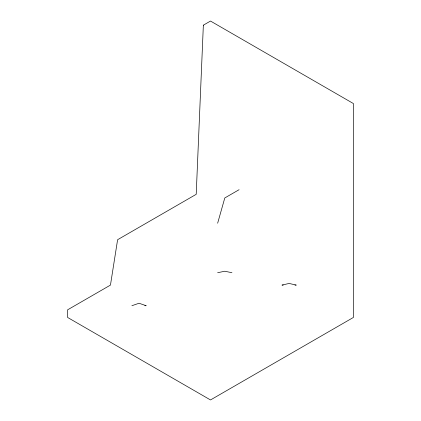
<?xml version="1.0" encoding="UTF-8"?>
<svg xmlns="http://www.w3.org/2000/svg" width="421" height="421" viewBox="0 0 421 421"><rect width="100%" height="100%" fill="white"/><g stroke="black" fill="none" stroke-linecap="round" stroke-linejoin="round"><path stroke-width="0.63" d="M217.646 223.209L224.793 197.959L239.086 189.708M131.894 305.72L139.041 303.246L146.187 305.72L144.887 305.72M217.646 272.713L224.793 271.229L231.939 272.713M283.259 285.091L281.959 285.091L289.106 283.444L296.252 285.091L294.953 285.091M203.354 25.176L196.207 194.328L117.606 239.712L110.46 285.091L67.581 309.845L67.581 317.439L210.5 399.95L353.419 317.439L353.419 103.561L210.5 21.05L203.354 25.176"/></g></svg>
